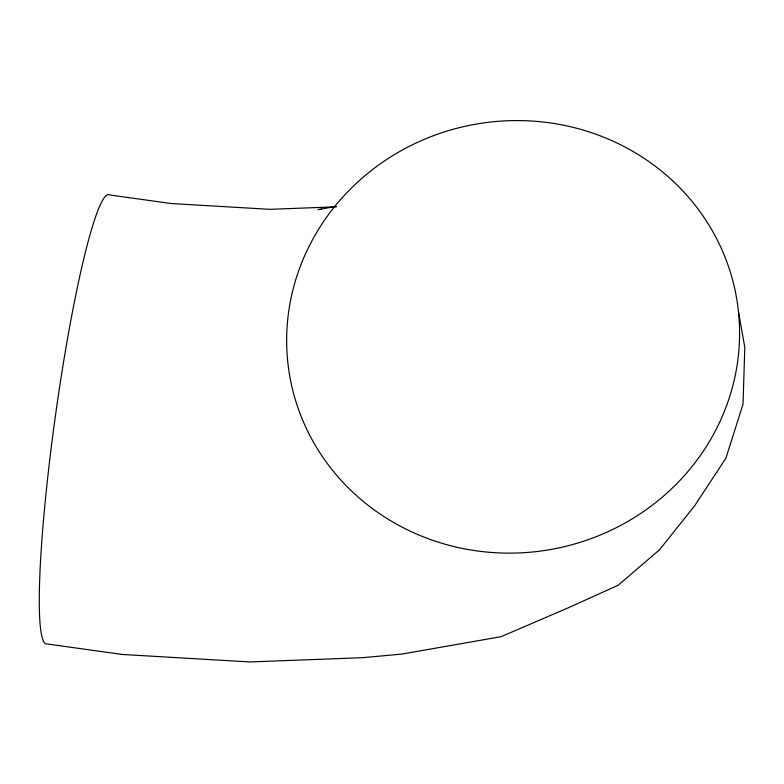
<?xml version="1.0" encoding="UTF-8"?>
<svg xmlns="http://www.w3.org/2000/svg" width="784" height="784" viewBox="0 0 784 784"><rect width="100%" height="100%" fill="white"/><g stroke="black" fill="none" stroke-linecap="round" stroke-linejoin="round"><path stroke-width="1.18" d="M335.924 206.466L317.951 209.612L321.499 209.289M336.473 206.8L269.98 209.328L171.196 203.536L109.613 194.942A226.801 22.403 -82.1 0 0 56.409 408.797A226.801 22.403 -82.1 0 0 45.472 643.733L122.284 654.464L250.067 661.951L362.678 657.678L401.751 654.091L501.015 636.696L568.273 607.806L618.164 585.266L659.56 549.751L694.653 505.758L725.935 458.15L743.036 404.123L744.8 347.361L738.459 311.601A226.801 215.943 -10.1 0 0 380.838 163.464A226.801 215.943 -10.1 0 0 420.067 535.511A226.801 215.943 -10.1 0 0 738.459 311.601"/></g></svg>
